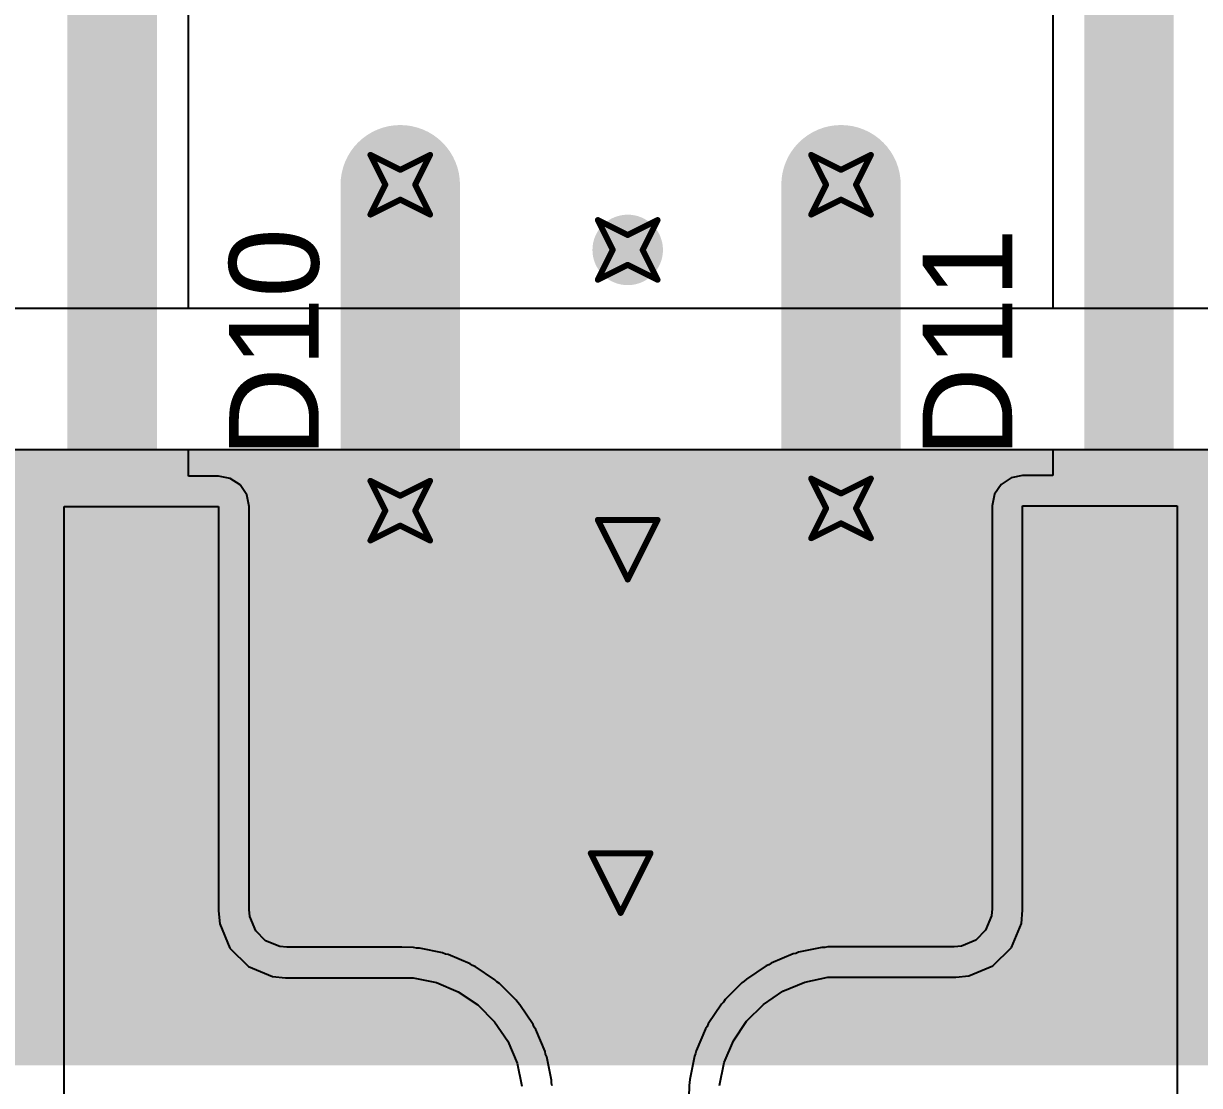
# Model space of a CAD drawing. Header units: inches. Extents: x -0.03 to 9.71, y 0.01 to 4.44.
# Drawn here: x 1.7654 to 2.1592, y 0.7633 to 1.1192 of the extents above; entities that cross this region are included whole.
import ezdxf

# ---------------------------------------------------------------- set-up
doc = ezdxf.new("R2010")
doc.units = ezdxf.units.IN
doc.header["$MEASUREMENT"] = 0
for name, color, linetype in [('Bottom Layer', 5, 'Continuous'), ('Bottom Solder', 6, 'Continuous'), ('Drill Drawing', 1, 'Continuous'), ('Layer 1', 16, 'Continuous'), ('Layer 2', 76, 'Continuous'), ('Top Layer', 1, 'Continuous'), ('Top Overlay', 2, 'Continuous'), ('Top Paste', 8, 'Continuous'), ('Top Solder', 216, 'Continuous'), ('Via Holes', 16, 'Continuous')]:
    doc.layers.add(name, color=color, linetype=linetype)
doc.styles.add('Arial', font='', dxfattribs={"height": 0.2})
doc.styles.get('Arial').set_extended_font_data('Arial')

# ---------------------------------------------------------------- blocks, each defined once
blk = doc.blocks.new('SOT_23_114')
at = {"layer": 'Top Layer'}
for points in [[(-0.01614, 0.05748), (0.01614, 0.05748), (0.01614, 0.02126), (-0.01614, 0.02126)], [(-0.05354, -0.02126), (-0.02126, -0.02126), (-0.02126, -0.05748), (-0.05354, -0.05748)], [(0.02126, -0.02126), (0.05354, -0.02126), (0.05354, -0.05748), (0.02126, -0.05748)]]:
    blk.add_hatch(color=1, dxfattribs=at).paths.add_polyline_path(points)
at = {"layer": 'Top Paste'}
for points in [[(-0.01614, 0.05748), (0.01614, 0.05748), (0.01614, 0.02126), (-0.01614, 0.02126)], [(-0.05354, -0.02126), (-0.02126, -0.02126), (-0.02126, -0.05748), (-0.05354, -0.05748)], [(0.02126, -0.02126), (0.05354, -0.02126), (0.05354, -0.05748), (0.02126, -0.05748)]]:
    blk.add_hatch(color=8, dxfattribs=at).paths.add_polyline_path(points)
at = {"layer": 'Top Solder'}
for points in [[(-0.02014, 0.06148), (0.02014, 0.06148), (0.02014, 0.01726), (-0.02014, 0.01726)], [(-0.05754, -0.01726), (-0.01726, -0.01726), (-0.01726, -0.06148), (-0.05754, -0.06148)], [(0.01726, -0.01726), (0.05754, -0.01726), (0.05754, -0.06148), (0.01726, -0.06148)]]:
    blk.add_hatch(color=216, dxfattribs=at).paths.add_polyline_path(points)
at = {"layer": 'Top Overlay'}
for points in [[(-0.061, 0.032, 0.005, 0.005, 0), (-0.061, -0.023, 0.005, 0.005, 0)], [(-0.061, 0.032, 0.005, 0.005, 0), (-0.022, 0.032, 0.005, 0.005, 0)], [(0.022, 0.032, 0.005, 0.005, 0), (0.061, 0.032, 0.005, 0.005, 0)], [(0.061, 0.032, 0.005, 0.005, 0), (0.061, -0.023, 0.005, 0.005, 0)], [(-0.013, -0.031, 0.005, 0.005, 0), (0.013, -0.031, 0.005, 0.005, 0)], [(-0.066, -0.041, 0.005, 0.005, 0), (-0.061, -0.046, 0.005, 0.005, 0)], [(-0.066, -0.041, 0.005, 0.005, 0), (-0.066, -0.051, 0.005, 0.005, 0)], [(-0.061, -0.046, 0.005, 0.005, 0), (-0.066, -0.051, 0.005, 0.005, 0)]]:
    blk.add_lwpolyline(points, format="xyseb", dxfattribs=at)
for points in [[(-0.06225, 0.032, 0.0025, 0.0025, 1), (-0.05975, 0.032, 0.0025, 0.0025, 1)], [(-0.06225, 0.032, 0.0025, 0.0025, 1), (-0.05975, 0.032, 0.0025, 0.0025, 1)], [(-0.02325, 0.032, 0.0025, 0.0025, 1), (-0.02075, 0.032, 0.0025, 0.0025, 1)], [(0.02075, 0.032, 0.0025, 0.0025, 1), (0.02325, 0.032, 0.0025, 0.0025, 1)], [(0.05975, 0.032, 0.0025, 0.0025, 1), (0.06225, 0.032, 0.0025, 0.0025, 1)], [(0.05975, 0.032, 0.0025, 0.0025, 1), (0.06225, 0.032, 0.0025, 0.0025, 1)], [(-0.06225, -0.023, 0.0025, 0.0025, 1), (-0.05975, -0.023, 0.0025, 0.0025, 1)], [(0.05975, -0.023, 0.0025, 0.0025, 1), (0.06225, -0.023, 0.0025, 0.0025, 1)], [(-0.01425, -0.031, 0.0025, 0.0025, 1), (-0.01175, -0.031, 0.0025, 0.0025, 1)], [(0.01175, -0.031, 0.0025, 0.0025, 1), (0.01425, -0.031, 0.0025, 0.0025, 1)], [(-0.06725, -0.041, 0.0025, 0.0025, 1), (-0.06475, -0.041, 0.0025, 0.0025, 1)], [(-0.06725, -0.041, 0.0025, 0.0025, 1), (-0.06475, -0.041, 0.0025, 0.0025, 1)], [(-0.06225, -0.046, 0.0025, 0.0025, 1), (-0.05975, -0.046, 0.0025, 0.0025, 1)], [(-0.06225, -0.046, 0.0025, 0.0025, 1), (-0.05975, -0.046, 0.0025, 0.0025, 1)], [(-0.06725, -0.051, 0.0025, 0.0025, 1), (-0.06475, -0.051, 0.0025, 0.0025, 1)], [(-0.06725, -0.051, 0.0025, 0.0025, 1), (-0.06475, -0.051, 0.0025, 0.0025, 1)]]:
    blk.add_lwpolyline(points, format="xyseb", close=True, dxfattribs=at)
blk = doc.blocks.new('SOT_23_115')
at = {"layer": 'Top Layer'}
for points in [[(-0.01614, 0.05748), (0.01614, 0.05748), (0.01614, 0.02126), (-0.01614, 0.02126)], [(-0.05354, -0.02126), (-0.02126, -0.02126), (-0.02126, -0.05748), (-0.05354, -0.05748)], [(0.02126, -0.02126), (0.05354, -0.02126), (0.05354, -0.05748), (0.02126, -0.05748)]]:
    blk.add_hatch(color=1, dxfattribs=at).paths.add_polyline_path(points)
at = {"layer": 'Top Paste'}
for points in [[(-0.01614, 0.05748), (0.01614, 0.05748), (0.01614, 0.02126), (-0.01614, 0.02126)], [(-0.05354, -0.02126), (-0.02126, -0.02126), (-0.02126, -0.05748), (-0.05354, -0.05748)], [(0.02126, -0.02126), (0.05354, -0.02126), (0.05354, -0.05748), (0.02126, -0.05748)]]:
    blk.add_hatch(color=8, dxfattribs=at).paths.add_polyline_path(points)
at = {"layer": 'Top Solder'}
for points in [[(-0.02014, 0.06148), (0.02014, 0.06148), (0.02014, 0.01726), (-0.02014, 0.01726)], [(-0.05754, -0.01726), (-0.01726, -0.01726), (-0.01726, -0.06148), (-0.05754, -0.06148)], [(0.01726, -0.01726), (0.05754, -0.01726), (0.05754, -0.06148), (0.01726, -0.06148)]]:
    blk.add_hatch(color=216, dxfattribs=at).paths.add_polyline_path(points)
at = {"layer": 'Top Overlay'}
for points in [[(-0.061, -0.023, 0.005, 0.005, 0), (-0.061, 0.032, 0.005, 0.005, 0)], [(-0.022, 0.032, 0.005, 0.005, 0), (-0.061, 0.032, 0.005, 0.005, 0)], [(0.061, 0.032, 0.005, 0.005, 0), (0.022, 0.032, 0.005, 0.005, 0)], [(0.061, -0.023, 0.005, 0.005, 0), (0.061, 0.032, 0.005, 0.005, 0)], [(0.013, -0.031, 0.005, 0.005, 0), (-0.013, -0.031, 0.005, 0.005, 0)], [(-0.061, -0.046, 0.005, 0.005, 0), (-0.066, -0.041, 0.005, 0.005, 0)], [(-0.066, -0.051, 0.005, 0.005, 0), (-0.066, -0.041, 0.005, 0.005, 0)], [(-0.066, -0.051, 0.005, 0.005, 0), (-0.061, -0.046, 0.005, 0.005, 0)]]:
    blk.add_lwpolyline(points, format="xyseb", dxfattribs=at)
for points in [[(-0.06225, 0.032, 0.0025, 0.0025, 1), (-0.05975, 0.032, 0.0025, 0.0025, 1)], [(-0.06225, 0.032, 0.0025, 0.0025, 1), (-0.05975, 0.032, 0.0025, 0.0025, 1)], [(-0.02325, 0.032, 0.0025, 0.0025, 1), (-0.02075, 0.032, 0.0025, 0.0025, 1)], [(0.02075, 0.032, 0.0025, 0.0025, 1), (0.02325, 0.032, 0.0025, 0.0025, 1)], [(0.05975, 0.032, 0.0025, 0.0025, 1), (0.06225, 0.032, 0.0025, 0.0025, 1)], [(0.05975, 0.032, 0.0025, 0.0025, 1), (0.06225, 0.032, 0.0025, 0.0025, 1)], [(-0.06225, -0.023, 0.0025, 0.0025, 1), (-0.05975, -0.023, 0.0025, 0.0025, 1)], [(0.05975, -0.023, 0.0025, 0.0025, 1), (0.06225, -0.023, 0.0025, 0.0025, 1)], [(-0.01425, -0.031, 0.0025, 0.0025, 1), (-0.01175, -0.031, 0.0025, 0.0025, 1)], [(0.01175, -0.031, 0.0025, 0.0025, 1), (0.01425, -0.031, 0.0025, 0.0025, 1)], [(-0.06725, -0.041, 0.0025, 0.0025, 1), (-0.06475, -0.041, 0.0025, 0.0025, 1)], [(-0.06725, -0.041, 0.0025, 0.0025, 1), (-0.06475, -0.041, 0.0025, 0.0025, 1)], [(-0.06225, -0.046, 0.0025, 0.0025, 1), (-0.05975, -0.046, 0.0025, 0.0025, 1)], [(-0.06225, -0.046, 0.0025, 0.0025, 1), (-0.05975, -0.046, 0.0025, 0.0025, 1)], [(-0.06725, -0.051, 0.0025, 0.0025, 1), (-0.06475, -0.051, 0.0025, 0.0025, 1)], [(-0.06725, -0.051, 0.0025, 0.0025, 1), (-0.06475, -0.051, 0.0025, 0.0025, 1)]]:
    blk.add_lwpolyline(points, format="xyseb", close=True, dxfattribs=at)

msp = doc.modelspace()

# ---------------------------------------------------------------- hatches: boundary and pattern name
at = {"layer": 'Bottom Layer'}
h = msp.add_hatch(color=5, dxfattribs=at)
edge = h.paths.add_edge_path()
edge.add_arc((1.89154, 1.06516), 0.01181, 0, 360)
h = msp.add_hatch(color=5, dxfattribs=at)
edge = h.paths.add_edge_path()
edge.add_arc((2.03917, 1.06516), 0.01181, 0, 360)
h = msp.add_hatch(color=5, dxfattribs=at)
edge = h.paths.add_edge_path()
edge.add_arc((1.96772, 1.04331), 0.01181, 0, 360)
h = msp.add_hatch(color=5, dxfattribs=at)
edge = h.paths.add_edge_path()
edge.add_arc((1.89154, 0.95591), 0.01181, 0, 360)
h = msp.add_hatch(color=5, dxfattribs=at)
edge = h.paths.add_edge_path()
edge.add_arc((1.96772, 0.94283), 0.02362, 0, 360)
h = msp.add_hatch(color=5, dxfattribs=at)
edge = h.paths.add_edge_path()
edge.add_arc((2.03917, 0.95669), 0.01181, 0, 360)
h = msp.add_hatch(color=5, dxfattribs=at)
edge = h.paths.add_edge_path()
edge.add_arc((1.96535, 0.8311), 0.02362, 0, 360)
at = {"layer": 'Bottom Solder'}
msp.add_hatch(color=6, dxfattribs=at).paths.add_polyline_path([(0.02514, 0.77), (4.30557, 0.77), (4.30557, 0.97638), (0.02514, 0.97638)])
at = {"layer": 'Layer 1'}
h = msp.add_hatch(color=16, dxfattribs=at)
edge = h.paths.add_edge_path()
edge.add_arc((1.89154, 1.06516), 0.01181, 0, 360)
h = msp.add_hatch(color=16, dxfattribs=at)
edge = h.paths.add_edge_path()
edge.add_arc((2.03917, 1.06516), 0.01181, 0, 360)
h = msp.add_hatch(color=16, dxfattribs=at)
edge = h.paths.add_edge_path()
edge.add_arc((1.96772, 1.04331), 0.01181, 0, 360)
h = msp.add_hatch(color=16, dxfattribs=at)
edge = h.paths.add_edge_path()
edge.add_arc((1.89154, 0.95591), 0.01181, 0, 360)
h = msp.add_hatch(color=16, dxfattribs=at)
edge = h.paths.add_edge_path()
edge.add_arc((1.96772, 0.94283), 0.02362, 0, 360)
h = msp.add_hatch(color=16, dxfattribs=at)
edge = h.paths.add_edge_path()
edge.add_arc((2.03917, 0.95669), 0.01181, 0, 360)
h = msp.add_hatch(color=16, dxfattribs=at)
edge = h.paths.add_edge_path()
edge.add_arc((1.96535, 0.8311), 0.02362, 0, 360)
at = {"layer": 'Layer 2'}
h = msp.add_hatch(color=76, dxfattribs=at)
edge = h.paths.add_edge_path()
edge.add_arc((1.89154, 1.06516), 0.01181, 0, 360)
h = msp.add_hatch(color=76, dxfattribs=at)
edge = h.paths.add_edge_path()
edge.add_arc((2.03917, 1.06516), 0.01181, 0, 360)
h = msp.add_hatch(color=76, dxfattribs=at)
edge = h.paths.add_edge_path()
edge.add_arc((1.96772, 1.04331), 0.01181, 0, 360)
h = msp.add_hatch(color=76, dxfattribs=at)
edge = h.paths.add_edge_path()
edge.add_arc((1.89154, 0.95591), 0.01181, 0, 360)
h = msp.add_hatch(color=76, dxfattribs=at)
edge = h.paths.add_edge_path()
edge.add_arc((1.96772, 0.94283), 0.02362, 0, 360)
h = msp.add_hatch(color=76, dxfattribs=at)
edge = h.paths.add_edge_path()
edge.add_arc((2.03917, 0.95669), 0.01181, 0, 360)
h = msp.add_hatch(color=76, dxfattribs=at)
edge = h.paths.add_edge_path()
edge.add_arc((1.96535, 0.8311), 0.02362, 0, 360)
at = {"layer": 'Top Layer'}
h = msp.add_hatch(color=1, dxfattribs=at)
edge = h.paths.add_edge_path()
edge.add_arc((1.89154, 1.06516), 0.01181, 0, 360)
h = msp.add_hatch(color=1, dxfattribs=at)
edge = h.paths.add_edge_path()
edge.add_arc((2.03917, 1.06516), 0.01181, 0, 360)
h = msp.add_hatch(color=1, dxfattribs=at)
edge = h.paths.add_edge_path()
edge.add_arc((1.96772, 1.04331), 0.01181, 0, 360)
h = msp.add_hatch(color=1, dxfattribs=at)
edge = h.paths.add_edge_path()
edge.add_arc((1.89154, 0.95591), 0.01181, 0, 360)
h = msp.add_hatch(color=1, dxfattribs=at)
edge = h.paths.add_edge_path()
edge.add_arc((1.96772, 0.94283), 0.02362, 0, 360)
h = msp.add_hatch(color=1, dxfattribs=at)
edge = h.paths.add_edge_path()
edge.add_arc((2.03917, 0.95669), 0.01181, 0, 360)
h = msp.add_hatch(color=1, dxfattribs=at)
edge = h.paths.add_edge_path()
edge.add_arc((1.96535, 0.8311), 0.02362, 0, 360)
at = {"layer": 'Via Holes'}
h = msp.add_hatch(color=7, dxfattribs=at)
edge = h.paths.add_edge_path()
edge.add_arc((1.89154, 1.06516), 0.00591, 0, 360)
h = msp.add_hatch(color=7, dxfattribs=at)
edge = h.paths.add_edge_path()
edge.add_arc((2.03917, 1.06516), 0.00591, 0, 360)
h = msp.add_hatch(color=7, dxfattribs=at)
edge = h.paths.add_edge_path()
edge.add_arc((1.96772, 1.04331), 0.00591, 0, 360)
h = msp.add_hatch(color=7, dxfattribs=at)
edge = h.paths.add_edge_path()
edge.add_arc((1.89154, 0.95591), 0.00591, 0, 360)
h = msp.add_hatch(color=7, dxfattribs=at)
edge = h.paths.add_edge_path()
edge.add_arc((2.03917, 0.95669), 0.00591, 0, 360)
h = msp.add_hatch(color=7, dxfattribs=at)
edge = h.paths.add_edge_path()
edge.add_arc((1.96772, 0.94283), 0.01378, 0, 360)
h = msp.add_hatch(color=7, dxfattribs=at)
edge = h.paths.add_edge_path()
edge.add_arc((1.96535, 0.8311), 0.01378, 0, 360)

# ---------------------------------------------------------------- linework, layer by layer
at = {"layer": 'Bottom Layer'}
for p, q in [((4.30557, 1.02362), (0.02514, 1.02362)), ((0.02514, 0.97638), (4.30557, 0.97638))]:
    msp.add_line(p, q, dxfattribs=at)
for points in [[(1.89154, 0.95591, 0.04, 0.04, 0), (1.89154, 1.06516, 0.04, 0.04, 0)], [(2.03917, 0.95669, 0.04, 0.04, 0), (2.03917, 1.06516, 0.04, 0.04, 0)]]:
    msp.add_lwpolyline(points, format="xyseb", dxfattribs=at)
for points in [[(1.88154, 1.06516, 0.02, 0.02, 1), (1.90154, 1.06516, 0.02, 0.02, 1)], [(2.02917, 1.06516, 0.02, 0.02, 1), (2.04917, 1.06516, 0.02, 0.02, 1)], [(1.88154, 0.95591, 0.02, 0.02, 1), (1.90154, 0.95591, 0.02, 0.02, 1)], [(2.02917, 0.95669, 0.02, 0.02, 1), (2.04917, 0.95669, 0.02, 0.02, 1)]]:
    msp.add_lwpolyline(points, format="xyseb", close=True, dxfattribs=at)
at = {"layer": 'Drill Drawing'}
for points in [[(1.88154, 1.07516, 0.002, 0.002, 0), (1.89154, 1.07016, 0.002, 0.002, 0)], [(1.88154, 1.07516, 0.002, 0.002, 0), (1.88654, 1.06516, 0.002, 0.002, 0)], [(1.89154, 1.07016, 0.002, 0.002, 0), (1.90154, 1.07516, 0.002, 0.002, 0)], [(1.89654, 1.06516, 0.002, 0.002, 0), (1.90154, 1.07516, 0.002, 0.002, 0)], [(2.02917, 1.07516, 0.002, 0.002, 0), (2.03917, 1.07016, 0.002, 0.002, 0)], [(2.02917, 1.07516, 0.002, 0.002, 0), (2.03417, 1.06516, 0.002, 0.002, 0)], [(2.03917, 1.07016, 0.002, 0.002, 0), (2.04917, 1.07516, 0.002, 0.002, 0)], [(2.04417, 1.06516, 0.002, 0.002, 0), (2.04917, 1.07516, 0.002, 0.002, 0)], [(1.88154, 1.05516, 0.002, 0.002, 0), (1.88654, 1.06516, 0.002, 0.002, 0)], [(1.89654, 1.06516, 0.002, 0.002, 0), (1.90154, 1.05516, 0.002, 0.002, 0)], [(2.02917, 1.05516, 0.002, 0.002, 0), (2.03417, 1.06516, 0.002, 0.002, 0)], [(2.04417, 1.06516, 0.002, 0.002, 0), (2.04917, 1.05516, 0.002, 0.002, 0)], [(1.88154, 1.05516, 0.002, 0.002, 0), (1.89154, 1.06016, 0.002, 0.002, 0)], [(1.89154, 1.06016, 0.002, 0.002, 0), (1.90154, 1.05516, 0.002, 0.002, 0)], [(2.02917, 1.05516, 0.002, 0.002, 0), (2.03917, 1.06016, 0.002, 0.002, 0)], [(2.03917, 1.06016, 0.002, 0.002, 0), (2.04917, 1.05516, 0.002, 0.002, 0)], [(1.95772, 1.05331, 0.002, 0.002, 0), (1.96772, 1.04831, 0.002, 0.002, 0)], [(1.95772, 1.05331, 0.002, 0.002, 0), (1.96272, 1.04331, 0.002, 0.002, 0)], [(1.96772, 1.04831, 0.002, 0.002, 0), (1.97772, 1.05331, 0.002, 0.002, 0)], [(1.97272, 1.04331, 0.002, 0.002, 0), (1.97772, 1.05331, 0.002, 0.002, 0)], [(1.95772, 1.03331, 0.002, 0.002, 0), (1.96272, 1.04331, 0.002, 0.002, 0)], [(1.97272, 1.04331, 0.002, 0.002, 0), (1.97772, 1.03331, 0.002, 0.002, 0)], [(1.95772, 1.03331, 0.002, 0.002, 0), (1.96772, 1.03831, 0.002, 0.002, 0)], [(1.96772, 1.03831, 0.002, 0.002, 0), (1.97772, 1.03331, 0.002, 0.002, 0)], [(1.88154, 0.96591, 0.002, 0.002, 0), (1.89154, 0.96091, 0.002, 0.002, 0)], [(1.88154, 0.96591, 0.002, 0.002, 0), (1.88654, 0.95591, 0.002, 0.002, 0)], [(1.89154, 0.96091, 0.002, 0.002, 0), (1.90154, 0.96591, 0.002, 0.002, 0)], [(1.89654, 0.95591, 0.002, 0.002, 0), (1.90154, 0.96591, 0.002, 0.002, 0)], [(2.02917, 0.96669, 0.002, 0.002, 0), (2.03917, 0.96169, 0.002, 0.002, 0)], [(2.02917, 0.96669, 0.002, 0.002, 0), (2.03417, 0.95669, 0.002, 0.002, 0)], [(2.03917, 0.96169, 0.002, 0.002, 0), (2.04917, 0.96669, 0.002, 0.002, 0)], [(2.04417, 0.95669, 0.002, 0.002, 0), (2.04917, 0.96669, 0.002, 0.002, 0)], [(2.02917, 0.94669, 0.002, 0.002, 0), (2.03417, 0.95669, 0.002, 0.002, 0)], [(2.04417, 0.95669, 0.002, 0.002, 0), (2.04917, 0.94669, 0.002, 0.002, 0)], [(1.88154, 0.94591, 0.002, 0.002, 0), (1.88654, 0.95591, 0.002, 0.002, 0)], [(1.89654, 0.95591, 0.002, 0.002, 0), (1.90154, 0.94591, 0.002, 0.002, 0)], [(1.95772, 0.95283, 0.002, 0.002, 0), (1.97772, 0.95283, 0.002, 0.002, 0)], [(1.95772, 0.95283, 0.002, 0.002, 0), (1.96772, 0.93283, 0.002, 0.002, 0)], [(1.96772, 0.93283, 0.002, 0.002, 0), (1.97772, 0.95283, 0.002, 0.002, 0)], [(1.88154, 0.94591, 0.002, 0.002, 0), (1.89154, 0.95091, 0.002, 0.002, 0)], [(1.89154, 0.95091, 0.002, 0.002, 0), (1.90154, 0.94591, 0.002, 0.002, 0)], [(2.02917, 0.94669, 0.002, 0.002, 0), (2.03917, 0.95169, 0.002, 0.002, 0)], [(2.03917, 0.95169, 0.002, 0.002, 0), (2.04917, 0.94669, 0.002, 0.002, 0)], [(1.95535, 0.8411, 0.002, 0.002, 0), (1.97535, 0.8411, 0.002, 0.002, 0)], [(1.95535, 0.8411, 0.002, 0.002, 0), (1.96535, 0.8211, 0.002, 0.002, 0)], [(1.96535, 0.8211, 0.002, 0.002, 0), (1.97535, 0.8411, 0.002, 0.002, 0)]]:
    msp.add_lwpolyline(points, format="xyseb", dxfattribs=at)
for points in [[(1.88104, 1.07516, 0.001, 0.001, 1), (1.88204, 1.07516, 0.001, 0.001, 1)], [(1.88104, 1.07516, 0.001, 0.001, 1), (1.88204, 1.07516, 0.001, 0.001, 1)], [(1.90104, 1.07516, 0.001, 0.001, 1), (1.90204, 1.07516, 0.001, 0.001, 1)], [(1.90104, 1.07516, 0.001, 0.001, 1), (1.90204, 1.07516, 0.001, 0.001, 1)], [(2.02867, 1.07516, 0.001, 0.001, 1), (2.02967, 1.07516, 0.001, 0.001, 1)], [(2.02867, 1.07516, 0.001, 0.001, 1), (2.02967, 1.07516, 0.001, 0.001, 1)], [(2.04867, 1.07516, 0.001, 0.001, 1), (2.04967, 1.07516, 0.001, 0.001, 1)], [(2.04867, 1.07516, 0.001, 0.001, 1), (2.04967, 1.07516, 0.001, 0.001, 1)], [(1.89104, 1.07016, 0.001, 0.001, 1), (1.89204, 1.07016, 0.001, 0.001, 1)], [(1.89104, 1.07016, 0.001, 0.001, 1), (1.89204, 1.07016, 0.001, 0.001, 1)], [(2.03867, 1.07016, 0.001, 0.001, 1), (2.03967, 1.07016, 0.001, 0.001, 1)], [(2.03867, 1.07016, 0.001, 0.001, 1), (2.03967, 1.07016, 0.001, 0.001, 1)], [(1.88604, 1.06516, 0.001, 0.001, 1), (1.88704, 1.06516, 0.001, 0.001, 1)], [(1.88604, 1.06516, 0.001, 0.001, 1), (1.88704, 1.06516, 0.001, 0.001, 1)], [(1.89604, 1.06516, 0.001, 0.001, 1), (1.89704, 1.06516, 0.001, 0.001, 1)], [(1.89604, 1.06516, 0.001, 0.001, 1), (1.89704, 1.06516, 0.001, 0.001, 1)], [(2.03367, 1.06516, 0.001, 0.001, 1), (2.03467, 1.06516, 0.001, 0.001, 1)], [(2.03367, 1.06516, 0.001, 0.001, 1), (2.03467, 1.06516, 0.001, 0.001, 1)], [(2.04367, 1.06516, 0.001, 0.001, 1), (2.04467, 1.06516, 0.001, 0.001, 1)], [(2.04367, 1.06516, 0.001, 0.001, 1), (2.04467, 1.06516, 0.001, 0.001, 1)], [(1.89104, 1.06016, 0.001, 0.001, 1), (1.89204, 1.06016, 0.001, 0.001, 1)], [(1.89104, 1.06016, 0.001, 0.001, 1), (1.89204, 1.06016, 0.001, 0.001, 1)], [(2.03867, 1.06016, 0.001, 0.001, 1), (2.03967, 1.06016, 0.001, 0.001, 1)], [(2.03867, 1.06016, 0.001, 0.001, 1), (2.03967, 1.06016, 0.001, 0.001, 1)], [(1.88104, 1.05516, 0.001, 0.001, 1), (1.88204, 1.05516, 0.001, 0.001, 1)], [(1.88104, 1.05516, 0.001, 0.001, 1), (1.88204, 1.05516, 0.001, 0.001, 1)], [(1.90104, 1.05516, 0.001, 0.001, 1), (1.90204, 1.05516, 0.001, 0.001, 1)], [(1.90104, 1.05516, 0.001, 0.001, 1), (1.90204, 1.05516, 0.001, 0.001, 1)], [(2.02867, 1.05516, 0.001, 0.001, 1), (2.02967, 1.05516, 0.001, 0.001, 1)], [(2.02867, 1.05516, 0.001, 0.001, 1), (2.02967, 1.05516, 0.001, 0.001, 1)], [(2.04867, 1.05516, 0.001, 0.001, 1), (2.04967, 1.05516, 0.001, 0.001, 1)], [(2.04867, 1.05516, 0.001, 0.001, 1), (2.04967, 1.05516, 0.001, 0.001, 1)], [(1.95722, 1.05331, 0.001, 0.001, 1), (1.95822, 1.05331, 0.001, 0.001, 1)], [(1.95722, 1.05331, 0.001, 0.001, 1), (1.95822, 1.05331, 0.001, 0.001, 1)], [(1.97722, 1.05331, 0.001, 0.001, 1), (1.97822, 1.05331, 0.001, 0.001, 1)], [(1.97722, 1.05331, 0.001, 0.001, 1), (1.97822, 1.05331, 0.001, 0.001, 1)], [(1.96722, 1.04831, 0.001, 0.001, 1), (1.96822, 1.04831, 0.001, 0.001, 1)], [(1.96722, 1.04831, 0.001, 0.001, 1), (1.96822, 1.04831, 0.001, 0.001, 1)], [(1.96222, 1.04331, 0.001, 0.001, 1), (1.96322, 1.04331, 0.001, 0.001, 1)], [(1.96222, 1.04331, 0.001, 0.001, 1), (1.96322, 1.04331, 0.001, 0.001, 1)], [(1.97222, 1.04331, 0.001, 0.001, 1), (1.97322, 1.04331, 0.001, 0.001, 1)], [(1.97222, 1.04331, 0.001, 0.001, 1), (1.97322, 1.04331, 0.001, 0.001, 1)], [(1.96722, 1.03831, 0.001, 0.001, 1), (1.96822, 1.03831, 0.001, 0.001, 1)], [(1.96722, 1.03831, 0.001, 0.001, 1), (1.96822, 1.03831, 0.001, 0.001, 1)], [(1.95722, 1.03331, 0.001, 0.001, 1), (1.95822, 1.03331, 0.001, 0.001, 1)], [(1.95722, 1.03331, 0.001, 0.001, 1), (1.95822, 1.03331, 0.001, 0.001, 1)], [(1.97722, 1.03331, 0.001, 0.001, 1), (1.97822, 1.03331, 0.001, 0.001, 1)], [(1.97722, 1.03331, 0.001, 0.001, 1), (1.97822, 1.03331, 0.001, 0.001, 1)], [(1.88104, 0.96591, 0.001, 0.001, 1), (1.88204, 0.96591, 0.001, 0.001, 1)], [(1.88104, 0.96591, 0.001, 0.001, 1), (1.88204, 0.96591, 0.001, 0.001, 1)], [(1.90104, 0.96591, 0.001, 0.001, 1), (1.90204, 0.96591, 0.001, 0.001, 1)], [(1.90104, 0.96591, 0.001, 0.001, 1), (1.90204, 0.96591, 0.001, 0.001, 1)], [(2.02867, 0.96669, 0.001, 0.001, 1), (2.02967, 0.96669, 0.001, 0.001, 1)], [(2.02867, 0.96669, 0.001, 0.001, 1), (2.02967, 0.96669, 0.001, 0.001, 1)], [(2.04867, 0.96669, 0.001, 0.001, 1), (2.04967, 0.96669, 0.001, 0.001, 1)], [(2.04867, 0.96669, 0.001, 0.001, 1), (2.04967, 0.96669, 0.001, 0.001, 1)], [(1.89104, 0.96091, 0.001, 0.001, 1), (1.89204, 0.96091, 0.001, 0.001, 1)], [(1.89104, 0.96091, 0.001, 0.001, 1), (1.89204, 0.96091, 0.001, 0.001, 1)], [(2.03867, 0.96169, 0.001, 0.001, 1), (2.03967, 0.96169, 0.001, 0.001, 1)], [(2.03867, 0.96169, 0.001, 0.001, 1), (2.03967, 0.96169, 0.001, 0.001, 1)], [(2.03367, 0.95669, 0.001, 0.001, 1), (2.03467, 0.95669, 0.001, 0.001, 1)], [(2.03367, 0.95669, 0.001, 0.001, 1), (2.03467, 0.95669, 0.001, 0.001, 1)], [(2.04367, 0.95669, 0.001, 0.001, 1), (2.04467, 0.95669, 0.001, 0.001, 1)], [(2.04367, 0.95669, 0.001, 0.001, 1), (2.04467, 0.95669, 0.001, 0.001, 1)], [(1.88604, 0.95591, 0.001, 0.001, 1), (1.88704, 0.95591, 0.001, 0.001, 1)], [(1.88604, 0.95591, 0.001, 0.001, 1), (1.88704, 0.95591, 0.001, 0.001, 1)], [(1.89604, 0.95591, 0.001, 0.001, 1), (1.89704, 0.95591, 0.001, 0.001, 1)], [(1.89604, 0.95591, 0.001, 0.001, 1), (1.89704, 0.95591, 0.001, 0.001, 1)], [(1.95722, 0.95283, 0.001, 0.001, 1), (1.95822, 0.95283, 0.001, 0.001, 1)], [(1.95722, 0.95283, 0.001, 0.001, 1), (1.95822, 0.95283, 0.001, 0.001, 1)], [(1.97722, 0.95283, 0.001, 0.001, 1), (1.97822, 0.95283, 0.001, 0.001, 1)], [(1.97722, 0.95283, 0.001, 0.001, 1), (1.97822, 0.95283, 0.001, 0.001, 1)], [(1.89104, 0.95091, 0.001, 0.001, 1), (1.89204, 0.95091, 0.001, 0.001, 1)], [(1.89104, 0.95091, 0.001, 0.001, 1), (1.89204, 0.95091, 0.001, 0.001, 1)], [(2.03867, 0.95169, 0.001, 0.001, 1), (2.03967, 0.95169, 0.001, 0.001, 1)], [(2.03867, 0.95169, 0.001, 0.001, 1), (2.03967, 0.95169, 0.001, 0.001, 1)], [(1.88104, 0.94591, 0.001, 0.001, 1), (1.88204, 0.94591, 0.001, 0.001, 1)], [(1.88104, 0.94591, 0.001, 0.001, 1), (1.88204, 0.94591, 0.001, 0.001, 1)], [(1.90104, 0.94591, 0.001, 0.001, 1), (1.90204, 0.94591, 0.001, 0.001, 1)], [(1.90104, 0.94591, 0.001, 0.001, 1), (1.90204, 0.94591, 0.001, 0.001, 1)], [(2.02867, 0.94669, 0.001, 0.001, 1), (2.02967, 0.94669, 0.001, 0.001, 1)], [(2.02867, 0.94669, 0.001, 0.001, 1), (2.02967, 0.94669, 0.001, 0.001, 1)], [(2.04867, 0.94669, 0.001, 0.001, 1), (2.04967, 0.94669, 0.001, 0.001, 1)], [(2.04867, 0.94669, 0.001, 0.001, 1), (2.04967, 0.94669, 0.001, 0.001, 1)], [(1.96722, 0.93283, 0.001, 0.001, 1), (1.96822, 0.93283, 0.001, 0.001, 1)], [(1.96722, 0.93283, 0.001, 0.001, 1), (1.96822, 0.93283, 0.001, 0.001, 1)], [(1.95485, 0.8411, 0.001, 0.001, 1), (1.95585, 0.8411, 0.001, 0.001, 1)], [(1.95485, 0.8411, 0.001, 0.001, 1), (1.95585, 0.8411, 0.001, 0.001, 1)], [(1.97485, 0.8411, 0.001, 0.001, 1), (1.97585, 0.8411, 0.001, 0.001, 1)], [(1.97485, 0.8411, 0.001, 0.001, 1), (1.97585, 0.8411, 0.001, 0.001, 1)], [(1.96485, 0.8211, 0.001, 0.001, 1), (1.96585, 0.8211, 0.001, 0.001, 1)], [(1.96485, 0.8211, 0.001, 0.001, 1), (1.96585, 0.8211, 0.001, 0.001, 1)]]:
    msp.add_lwpolyline(points, format="xyseb", close=True, dxfattribs=at)
at = {"layer": 'Layer 1'}
for p, q in [((4.30557, 1.02362), (0.02514, 1.02362)), ((0.02514, 0.97638), (4.30557, 0.97638))]:
    msp.add_line(p, q, dxfattribs=at)
at = {"layer": 'Layer 2'}
for p, q in [((4.30557, 1.02362), (0.02514, 1.02362)), ((0.02514, 0.97638), (4.30557, 0.97638))]:
    msp.add_line(p, q, dxfattribs=at)
at = {"layer": 'Top Layer'}
for p, q in [((1.82057, 1.02362), (1.82057, 1.21084)), ((2.11014, 1.21084), (2.11014, 1.02362)), ((2.11014, 1.02362), (1.82057, 1.02362)), ((1.82057, 0.96752), (1.82057, 0.97638)), ((1.82057, 0.97638), (2.11014, 0.97638)), ((2.11014, 0.97638), (2.11014, 0.96773)), ((1.83071, 0.96752), (1.82057, 0.96752)), ((1.83461, 0.96674), (1.83071, 0.96752)), ((1.83792, 0.96453), (1.83461, 0.96674)), ((2.0961, 0.96695), (2.09279, 0.96474)), ((2.1, 0.96773), (2.0961, 0.96695)), ((2.11014, 0.96773), (2.1, 0.96773)), ((1.84013, 0.96123), (1.83792, 0.96453)), ((1.8409, 0.95732), (1.84013, 0.96123)), ((2.09058, 0.96143), (2.08981, 0.95753)), ((2.09279, 0.96474), (2.09058, 0.96143)), ((1.77895, 0.59167), (1.77895, 0.95732)), ((1.77895, 0.95732), (1.83071, 0.95732)), ((1.83071, 0.95732), (1.83071, 0.82177)), ((1.84091, 0.82227), (1.8409, 0.95732)), ((2.08981, 0.95753), (2.0898, 0.82248)), ((2.1, 0.82198), (2.1, 0.95753)), ((2.1, 0.95753), (2.15176, 0.95753)), ((2.15176, 0.95753), (2.15176, 0.59188)), ((1.83071, 0.82177), (1.83071, 0.82177)), ((1.83071, 0.82177), (1.83114, 0.8174)), ((1.84114, 0.8199), (1.84091, 0.82227)), ((1.84312, 0.8151), (1.84114, 0.8199)), ((2.08957, 0.82011), (2.08758, 0.81531)), ((2.0898, 0.82248), (2.08957, 0.82011)), ((2.09957, 0.81761), (2.1, 0.82198)), ((2.1, 0.82198), (2.1, 0.82198)), ((1.83114, 0.8174), (1.83448, 0.80933)), ((2.09623, 0.80953), (2.09957, 0.81761)), ((1.84643, 0.81179), (1.84312, 0.8151)), ((1.85123, 0.80981), (1.84643, 0.81179)), ((2.08428, 0.812), (2.07948, 0.81001)), ((2.08758, 0.81531), (2.08428, 0.812)), ((1.83448, 0.80933), (1.84066, 0.80315)), ((1.8536, 0.80958), (1.85123, 0.80981)), ((1.89195, 0.80958), (1.8536, 0.80958)), ((1.892, 0.80957), (1.89195, 0.80958)), ((1.89205, 0.80957), (1.892, 0.80957)), ((1.89601, 0.80954), (1.89205, 0.80957)), ((1.89698, 0.80933), (1.89601, 0.80954)), ((1.89797, 0.80932), (1.89698, 0.80933)), ((1.90573, 0.80772), (1.89797, 0.80932)), ((1.90665, 0.80733), (1.90573, 0.80772)), ((2.02406, 0.80754), (2.02309, 0.80734)), ((2.02497, 0.80793), (2.02406, 0.80754)), ((2.03273, 0.80953), (2.02497, 0.80793)), ((2.03373, 0.80954), (2.03273, 0.80953)), ((2.0347, 0.80974), (2.03373, 0.80954)), ((2.03866, 0.80978), (2.0347, 0.80974)), ((2.03871, 0.80977), (2.03866, 0.80978)), ((2.03876, 0.80978), (2.03871, 0.80977)), ((2.07711, 0.80978), (2.03876, 0.80978)), ((2.07948, 0.81001), (2.07711, 0.80978)), ((2.09005, 0.80336), (2.09623, 0.80953)), ((1.90762, 0.80714), (1.90665, 0.80733)), ((1.91492, 0.80407), (1.90762, 0.80714)), ((1.91575, 0.80351), (1.91492, 0.80407)), ((1.91666, 0.80313), (1.91575, 0.80351)), ((2.01496, 0.80372), (2.01405, 0.80334)), ((2.01579, 0.80427), (2.01496, 0.80372)), ((2.02309, 0.80734), (2.01579, 0.80427)), ((1.84066, 0.80315), (1.84873, 0.79981)), ((1.84873, 0.79981), (1.8531, 0.79938)), ((1.92324, 0.79871), (1.91666, 0.80313)), ((2.01405, 0.80334), (2.00747, 0.79892)), ((2.0348, 0.79955), (2.03876, 0.79959)), ((2.03876, 0.79959), (2.03876, 0.79959)), ((2.03876, 0.79959), (2.07761, 0.79959)), ((2.07761, 0.79959), (2.08198, 0.80001)), ((2.08198, 0.80001), (2.09005, 0.80336)), ((1.8531, 0.79938), (1.89195, 0.79938)), ((1.89195, 0.79938), (1.89195, 0.79938)), ((1.89195, 0.79938), (1.89591, 0.79934)), ((1.89591, 0.79934), (1.90367, 0.79774)), ((1.90367, 0.79774), (1.91097, 0.79467)), ((1.92394, 0.79801), (1.92324, 0.79871)), ((1.92476, 0.79746), (1.92394, 0.79801)), ((1.93036, 0.79186), (1.92476, 0.79746)), ((2.00595, 0.79767), (2.00034, 0.79206)), ((2.00677, 0.79822), (2.00595, 0.79767)), ((2.00747, 0.79892), (2.00677, 0.79822)), ((2.01973, 0.79487), (2.02704, 0.79794)), ((2.02704, 0.79794), (2.0348, 0.79955)), ((1.91097, 0.79467), (1.91755, 0.79025)), ((1.93091, 0.79103), (1.93036, 0.79186)), ((2.00034, 0.79206), (1.99979, 0.79124)), ((2.01316, 0.79046), (2.01973, 0.79487)), ((1.91755, 0.79025), (1.92315, 0.78465)), ((1.93162, 0.79033), (1.93091, 0.79103)), ((1.93604, 0.78376), (1.93162, 0.79033)), ((1.99909, 0.79054), (1.99467, 0.78396)), ((1.99979, 0.79124), (1.99909, 0.79054)), ((2.00755, 0.78485), (2.01316, 0.79046)), ((1.92315, 0.78465), (1.92757, 0.77807)), ((1.99467, 0.78396), (1.99429, 0.78305)), ((2.00314, 0.77828), (2.00755, 0.78485)), ((1.93642, 0.78284), (1.93604, 0.78376)), ((1.93697, 0.78202), (1.93642, 0.78284)), ((1.94004, 0.77471), (1.93697, 0.78202)), ((1.99374, 0.78223), (1.99067, 0.77492)), ((1.99429, 0.78305), (1.99374, 0.78223)), ((1.92757, 0.77807), (1.93064, 0.77077)), ((2.00007, 0.77097), (2.00314, 0.77828)), ((1.94024, 0.77374), (1.94004, 0.77471)), ((1.94063, 0.77283), (1.94024, 0.77374)), ((1.94223, 0.76507), (1.94063, 0.77283)), ((1.99008, 0.77304), (1.98848, 0.76528)), ((1.99047, 0.77395), (1.99008, 0.77304)), ((1.99067, 0.77492), (1.99047, 0.77395)), ((1.93064, 0.77077), (1.93224, 0.76301)), ((1.99846, 0.76321), (2.00007, 0.77097)), ((1.94224, 0.76408), (1.94223, 0.76507)), ((1.98847, 0.76428), (1.98827, 0.76331)), ((1.98848, 0.76528), (1.98847, 0.76428)), ((1.94244, 0.76311), (1.94224, 0.76408)), ((1.98827, 0.76331), (1.98823, 0.75935))]:
    msp.add_line(p, q, dxfattribs=at)
for points in [[(1.79508, 0.92815, 0.03, 0.03, 0), (1.79508, 1.23584, 0.03, 0.03, 0)], [(2.13563, 0.92815, 0.03, 0.03, 0), (2.13563, 1.23584, 0.03, 0.03, 0)], [(1.89154, 0.95591, 0.04, 0.04, 0), (1.89154, 1.06437, 0.04, 0.04, 0)], [(2.03917, 0.95669, 0.04, 0.04, 0), (2.03917, 1.06516, 0.04, 0.04, 0)], [(1.80689, 0.91634, 0.02, 0.02, -0.414219), (1.79508, 0.92815, 0.02, 0.02, 0)], [(2.13563, 0.92815, 0.02, 0.02, -0.414214), (2.12382, 0.91634, 0.02, 0.02, 0)], [(1.80689, 0.83957, 0.04, 0.04, 0), (1.80689, 0.91555, 0.04, 0.04, 0)], [(2.12382, 0.91634, 0.04, 0.04, 0), (2.12382, 0.91634, 0.04, 0.04, 0)], [(2.12382, 0.84035, 0.04, 0.04, 0), (2.12382, 0.91634, 0.04, 0.04, 0)]]:
    msp.add_lwpolyline(points, format="xyseb", dxfattribs=at)
for points in [[(1.88154, 1.06437, 0.02, 0.02, 1), (1.90154, 1.06437, 0.02, 0.02, 1)], [(2.02917, 1.06516, 0.02, 0.02, 1), (2.04917, 1.06516, 0.02, 0.02, 1)], [(1.88154, 0.95591, 0.02, 0.02, 1), (1.90154, 0.95591, 0.02, 0.02, 1)], [(2.02917, 0.95669, 0.02, 0.02, 1), (2.04917, 0.95669, 0.02, 0.02, 1)], [(1.78758, 0.92815, 0.015, 0.015, 1), (1.80258, 0.92815, 0.015, 0.015, 1)], [(2.12813, 0.92815, 0.015, 0.015, 1), (2.14313, 0.92815, 0.015, 0.015, 1)], [(1.79008, 0.92815, 0.01, 0.01, 1), (1.80008, 0.92815, 0.01, 0.01, 1)], [(2.13063, 0.92815, 0.01, 0.01, 1), (2.14063, 0.92815, 0.01, 0.01, 1)], [(1.79689, 0.91555, 0.02, 0.02, 1), (1.81689, 0.91555, 0.02, 0.02, 1)], [(2.11382, 0.91634, 0.02, 0.02, 1), (2.13382, 0.91634, 0.02, 0.02, 1)], [(2.11382, 0.91634, 0.02, 0.02, 1), (2.13382, 0.91634, 0.02, 0.02, 1)], [(2.11382, 0.91634, 0.02, 0.02, 1), (2.13382, 0.91634, 0.02, 0.02, 1)], [(1.80189, 0.91634, 0.01, 0.01, 1), (1.81189, 0.91634, 0.01, 0.01, 1)], [(2.11882, 0.91634, 0.01, 0.01, 1), (2.12882, 0.91634, 0.01, 0.01, 1)], [(1.79689, 0.83957, 0.02, 0.02, 1), (1.81689, 0.83957, 0.02, 0.02, 1)], [(2.11382, 0.84035, 0.02, 0.02, 1), (2.13382, 0.84035, 0.02, 0.02, 1)]]:
    msp.add_lwpolyline(points, format="xyseb", close=True, dxfattribs=at)

# ---------------------------------------------------------------- block references
for name, p, rotation in [('SOT_23_115', (1.84921, 0.89756), 270), ('SOT_23_114', (2.0815, 0.89756), 90)]:
    msp.add_blockref(name, p, dxfattribs=dict(rotation=rotation))

# ---------------------------------------------------------------- texts
at = {"layer": 'Top Overlay', "style": 'Arial'}
for s, p in [('D10', (1.86421, 0.97373)), ('D11', (2.09649, 0.97373))]:
    msp.add_text(s, height=0.03, rotation=90, dxfattribs=at).set_placement(p)

doc.saveas('drawing.dxf')
